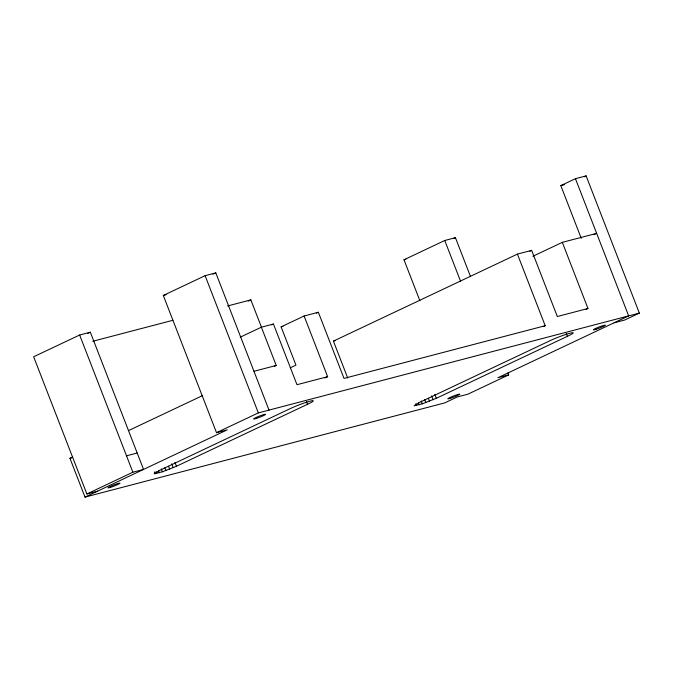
<?xml version="1.0" encoding="UTF-8"?>
<svg xmlns="http://www.w3.org/2000/svg" width="673" height="673" viewBox="0 0 673 673"><rect width="100%" height="100%" fill="white"/><g stroke="black" fill="none" stroke-linecap="round" stroke-linejoin="round"><path stroke-width="1.01" d="M86.876 493.974L132.875 472.219L143.559 469.426L90.333 332.21L79.65 335.011L33.65 356.766L86.876 493.974L97.551 491.181M72.642 457.026L69.95 458.296L85.008 497.111L227.196 429.87L216.513 432.672L163.295 295.455L205.114 275.678L215.797 272.885L269.015 410.093M87.515 333.539L90.333 332.21M212.946 274.231L215.797 272.885M248.177 301.142L250.861 299.872L261.494 327.28M240.219 337.19L261.376 327.187L273.448 324.024L296.986 384.704L327.642 376.678L304.103 315.999L281.104 326.868L295.952 365.136L290.273 367.82M419.885 300.772L403.985 259.77L444.76 240.488L455.436 237.687L470.553 276.662M581.253 238.326L560.811 185.605L575.449 178.69L586.124 175.889L639.35 313.105L624.712 320.028L614.028 322.821M453.543 238.587L455.436 237.687M584.299 176.755L586.124 175.889M271.606 324.891L273.448 324.024M316.512 313.138L318.354 312.264L344.004 378.411L545.197 325.715L517.419 254.108L333.413 341.118L347.748 378.083M128.501 430.611L202.64 395.556M274.382 366.322L276.216 365.456L261.376 327.187M529.769 251.273L531.662 250.373L557.32 316.52L587.975 308.495L562.325 242.347L532.915 256.253M593.906 234.65L596.648 233.354L562.325 242.347M324.798 378.016L327.642 376.678M216.513 432.672L258.339 412.894L639.35 313.105M176.452 466.263L307.494 404.296A15.092 1.371 -21.2 0 0 310.657 401.032A15.092 1.371 -21.2 0 0 290.997 408.259L159.308 470.528L154.201 473.775L162.445 471.798L176.452 466.263L174.955 462.41M543.296 326.615L545.197 325.715M586.082 309.387L587.975 308.495M436.323 398.298L567.373 336.332A15.092 1.371 -21.2 0 0 570.527 333.068A15.092 1.371 -21.2 0 0 550.876 340.294L419.186 402.563L414.072 405.811L422.316 403.834L436.323 398.298L434.825 394.445M507.913 372.977L508.662 374.903L467.886 394.185L457.203 396.986L444.66 402.917L85.008 497.111M560.811 185.605L564.689 184.587M163.295 295.455L166.206 294.69M92.79 341.27L172.843 320.306M227.558 305.979L250.861 299.872M403.985 259.77L405.92 259.265M517.419 254.108L531.662 250.373M304.103 315.999L318.354 312.264M281.104 326.868L283.005 326.371M333.413 341.118L335.305 340.622M253.965 371.286L276.216 365.456M69.95 458.296L71.961 457.775M126.516 455.823L137.199 453.022M508.662 374.903L497.978 377.704L628.666 315.898L575.449 178.69M566.245 333.438L567.373 336.332M444.76 240.488L460.66 281.491M431.595 395.867L433.092 399.728M428.39 398.29L429.517 401.184M424.713 399.695L425.841 402.589M421.197 400.94L422.316 403.834M418.438 402.9L419.186 404.835M415.914 403.598L416.663 405.525M306.375 401.402L307.494 404.296M205.114 275.678L258.339 412.894M171.716 463.832L173.213 467.693M168.519 466.254L169.638 469.148M164.843 467.659L165.97 470.553M161.327 468.904L162.445 471.798M158.567 470.864L159.316 472.799M156.043 471.563L156.792 473.489M154.302 471.891L155.051 473.826M79.65 335.011L132.875 472.219M256.186 418.471A6.478 0.589 -21.2 0 0 265.633 414.375A6.478 0.589 -21.2 0 0 257.019 417.067A6.478 0.589 -21.2 0 0 256.186 418.471M595.899 329.341A6.478 0.589 -21.2 0 0 605.355 325.244A6.478 0.589 -21.2 0 0 596.741 327.936A6.478 0.589 -21.2 0 0 595.899 329.341M450.38 398.332A6.478 0.589 -21.2 0 0 459.827 394.235A6.478 0.589 -21.2 0 0 451.213 396.927A6.478 0.589 -21.2 0 0 450.38 398.332M110.582 487.328A6.478 0.589 -21.2 0 0 120.03 483.231A6.478 0.589 -21.2 0 0 111.415 485.923A6.478 0.589 -21.2 0 0 110.582 487.328"/></g></svg>
